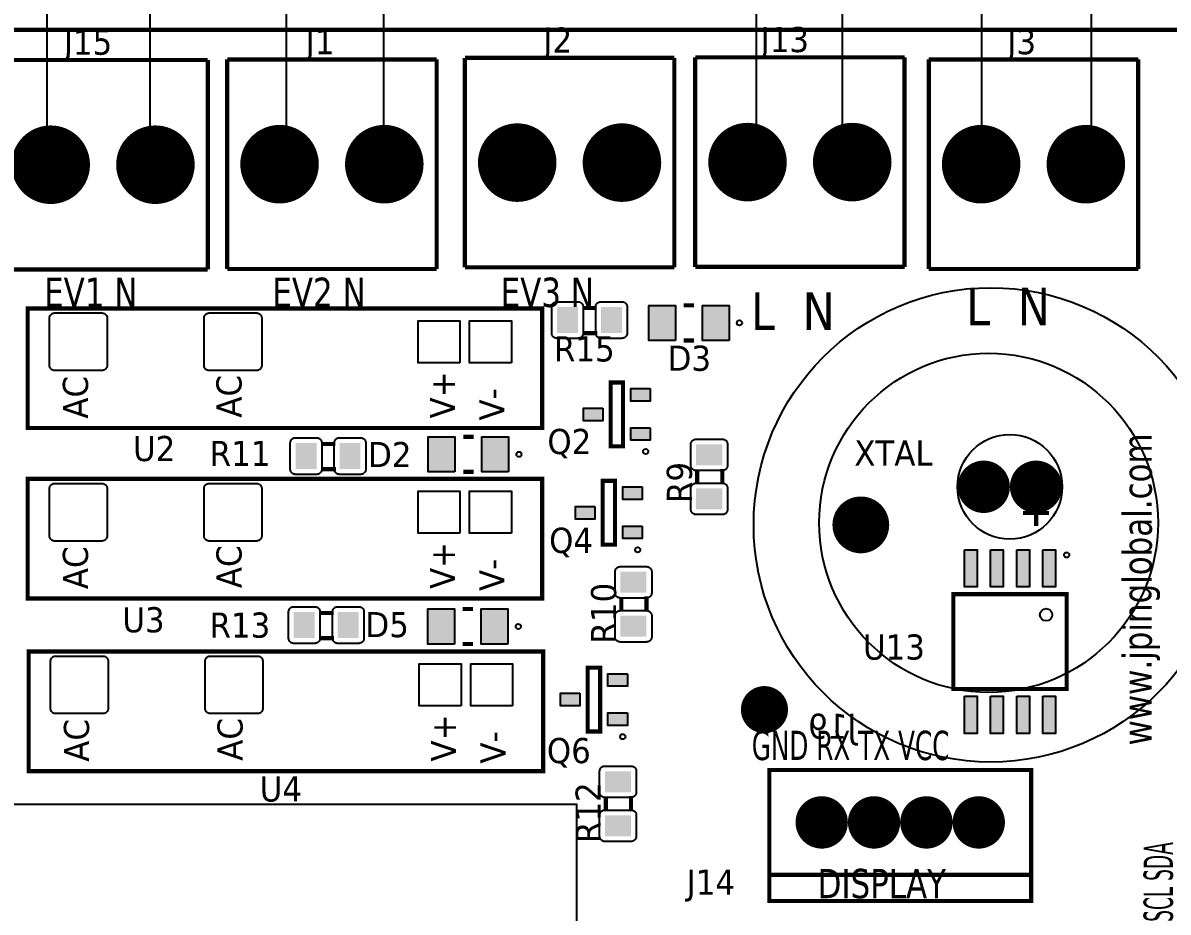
# Model space of a CAD drawing. Header units: millimetres. Extents: x 123.5 to 144.3, y 105.4 to 121.6.
# Drawn here: x 126.876 to 130.813, y 112.449 to 115.504 of the extents above; entities that cross this region are included whole.
import ezdxf

# ---------------------------------------------------------------- set-up
doc = ezdxf.new("R2010")
doc.units = ezdxf.units.MM
doc.layers.add('DESC', color=250, linetype='Continuous')
doc.layers.add('WIRES', color=7, linetype='Continuous')
doc.styles.get("Standard").update_dxf_attribs({"font": 'tahoma.ttf'})

# ---------------------------------------------------------------- blocks, each defined once
blk = doc.blocks.new('RPAD')
blk.add_trace([(-0.5, -0.5), (-0.5, 0.5), (0.5, -0.5), (0.5, 0.5)])
blk = doc.blocks.new('EPAD')
at = {"const_width": 0.5}
blk.add_lwpolyline([(-0.25, 0, 1), (0.25, 0, 1)], format="xyb", close=True, dxfattribs=at)
blk = doc.blocks.new('card')
for points, const_width in [([(107.5319, 110.444), (113.6676, 110.444), (113.6676, 116.3461), (107.5319, 116.3461), (107.5319, 110.444)], 0.012), ([(107.5319, 110.444), (113.6676, 110.444), (113.6676, 116.3461), (107.5319, 116.3461), (107.5319, 110.444)], 0.012), ([(107.5319, 110.444), (113.6676, 110.444), (113.6676, 116.3461), (107.5319, 116.3461), (107.5319, 110.444)], 0.012), ([(108.2221, 116.2598), (108.8221, 116.2598)], 0.012), ([(108.2221, 116.2598), (108.8221, 116.2598)], 0.012), ([(108.2221, 116.2598), (108.8221, 116.2598)], 0.012), ([(108.8221, 116.2598), (108.8221, 115.6598)], 0.012), ([(108.8221, 116.2598), (108.8221, 115.6598)], 0.012), ([(108.8221, 116.2598), (108.8221, 115.6598)], 0.012), ([(108.8778, 116.2613), (108.8778, 115.6613)], 0.012), ([(108.8778, 116.2613), (109.4778, 116.2613)], 0.012), ([(108.8778, 116.2613), (108.8778, 115.6613)], 0.012), ([(108.8778, 116.2613), (109.4778, 116.2613)], 0.012), ([(108.8778, 116.2613), (108.8778, 115.6613)], 0.012), ([(108.8778, 116.2613), (109.4778, 116.2613)], 0.012), ([(109.4778, 116.2613), (109.4778, 115.6613)], 0.012), ([(109.4778, 116.2613), (109.4778, 115.6613)], 0.012), ([(109.4778, 116.2613), (109.4778, 115.6613)], 0.012), ([(109.5587, 116.2658), (109.5587, 115.6658)], 0.012), ([(109.5587, 116.2658), (110.1587, 116.2658)], 0.012), ([(109.5587, 116.2658), (109.5587, 115.6658)], 0.012), ([(109.5587, 116.2658), (110.1587, 116.2658)], 0.012), ([(109.5587, 116.2658), (109.5587, 115.6658)], 0.012), ([(109.5587, 116.2658), (110.1587, 116.2658)], 0.012), ([(110.1587, 116.2658), (110.1587, 115.6658)], 0.012), ([(110.1587, 116.2658), (110.1587, 115.6658)], 0.012), ([(110.1587, 116.2658), (110.1587, 115.6658)], 0.012), ([(110.2185, 116.2673), (110.2185, 115.6673)], 0.012), ([(110.2185, 116.2673), (110.8185, 116.2673)], 0.012), ([(110.2185, 116.2673), (110.2185, 115.6673)], 0.012), ([(110.2185, 116.2673), (110.8185, 116.2673)], 0.012), ([(110.2185, 116.2673), (110.2185, 115.6673)], 0.012), ([(110.2185, 116.2673), (110.8185, 116.2673)], 0.012), ([(110.8185, 116.2673), (110.8185, 115.6673)], 0.012), ([(110.8185, 116.2673), (110.8185, 115.6673)], 0.012), ([(110.8185, 116.2673), (110.8185, 115.6673)], 0.012), ([(110.8878, 116.2613), (110.8878, 115.6613)], 0.012), ([(110.8878, 116.2613), (111.4878, 116.2613)], 0.012), ([(110.8878, 116.2613), (110.8878, 115.6613)], 0.012), ([(110.8878, 116.2613), (111.4878, 116.2613)], 0.012), ([(110.8878, 116.2613), (110.8878, 115.6613)], 0.012), ([(110.8878, 116.2613), (111.4878, 116.2613)], 0.012), ([(111.4878, 116.2613), (111.4878, 115.6613)], 0.012), ([(111.4878, 116.2613), (111.4878, 115.6613)], 0.012), ([(111.4878, 116.2613), (111.4878, 115.6613)], 0.012), ([(108.2221, 115.6598), (108.8221, 115.6598)], 0.012), ([(108.2221, 115.6598), (108.8221, 115.6598)], 0.012), ([(108.2221, 115.6598), (108.8221, 115.6598)], 0.012), ([(108.8778, 115.6613), (109.4778, 115.6613)], 0.012), ([(108.8778, 115.6613), (109.4778, 115.6613)], 0.012), ([(108.8778, 115.6613), (109.4778, 115.6613)], 0.012), ([(109.5587, 115.6658), (110.1587, 115.6658)], 0.012), ([(109.5587, 115.6658), (110.1587, 115.6658)], 0.012), ([(109.5587, 115.6658), (110.1587, 115.6658)], 0.012), ([(110.2185, 115.6673), (110.8185, 115.6673)], 0.012), ([(110.2185, 115.6673), (110.8185, 115.6673)], 0.012), ([(110.2185, 115.6673), (110.8185, 115.6673)], 0.012), ([(110.8878, 115.6613), (111.4878, 115.6613)], 0.012), ([(110.8878, 115.6613), (111.4878, 115.6613)], 0.012), ([(110.8878, 115.6613), (111.4878, 115.6613)], 0.012), ([(110.2154, 115.557), (110.1858, 115.557)], 0.0118), ([(110.2154, 115.557), (110.1858, 115.557)], 0.0118), ([(110.2154, 115.557), (110.1858, 115.557)], 0.0118), ([(108.3061, 115.2057), (109.7799, 115.2057), (109.7799, 115.5483), (108.3061, 115.5483), (108.3061, 115.2057)], 0.012), ([(108.3061, 115.2057), (109.7799, 115.2057), (109.7799, 115.5483), (108.3061, 115.5483), (108.3061, 115.2057)], 0.012), ([(108.3061, 115.2057), (109.7799, 115.2057), (109.7799, 115.5483), (108.3061, 115.5483), (108.3061, 115.2057)], 0.012), ([(109.8961, 115.5496), (109.9366, 115.5496)], 0.012), ([(109.8961, 115.5496), (109.9366, 115.5496)], 0.012), ([(109.8961, 115.5496), (109.9366, 115.5496)], 0.012), ([(109.8961, 115.4776), (109.9381, 115.4776)], 0.012), ([(109.8961, 115.4776), (109.9381, 115.4776)], 0.012), ([(109.8961, 115.4776), (109.9381, 115.4776)], 0.012), ([(110.2154, 115.4566), (110.1858, 115.4566)], 0.0118), ([(110.2154, 115.4566), (110.1858, 115.4566)], 0.0118), ([(110.2154, 115.4566), (110.1858, 115.4566)], 0.0118), ([(110.0117, 115.3363), (109.9763, 115.3363), (109.9763, 115.1533), (110.0117, 115.1533), (110.0117, 115.3363)], 0.0118), ([(110.0117, 115.3363), (109.9763, 115.3363), (109.9763, 115.1533), (110.0117, 115.1533), (110.0117, 115.3363)], 0.0118), ([(110.0117, 115.3363), (109.9763, 115.3363), (109.9763, 115.1533), (110.0117, 115.1533), (110.0117, 115.3363)], 0.0118), ([(109.1471, 115.16), (109.1876, 115.16)], 0.012), ([(109.1471, 115.16), (109.1876, 115.16)], 0.012), ([(109.1471, 115.16), (109.1876, 115.16)], 0.012), ([(109.5836, 115.1806), (109.554, 115.1806)], 0.0118), ([(109.5836, 115.1806), (109.554, 115.1806)], 0.0118), ([(109.5836, 115.1806), (109.554, 115.1806)], 0.0118), ([(108.3061, 114.7176), (109.7799, 114.7176), (109.7799, 115.0601), (108.3061, 115.0601), (108.3061, 114.7176)], 0.012), ([(108.3061, 114.7176), (109.7799, 114.7176), (109.7799, 115.0601), (108.3061, 115.0601), (108.3061, 114.7176)], 0.012), ([(108.3061, 114.7176), (109.7799, 114.7176), (109.7799, 115.0601), (108.3061, 115.0601), (108.3061, 114.7176)], 0.012), ([(109.1471, 115.088), (109.1891, 115.088)], 0.012), ([(109.1471, 115.088), (109.1891, 115.088)], 0.012), ([(109.1471, 115.088), (109.1891, 115.088)], 0.012), ([(109.5836, 115.0802), (109.554, 115.0802)], 0.0118), ([(109.5836, 115.0802), (109.554, 115.0802)], 0.0118), ([(109.5836, 115.0802), (109.554, 115.0802)], 0.0118), ([(110.2242, 115.0464), (110.2242, 115.0869)], 0.012), ([(110.2242, 115.0464), (110.2242, 115.0869)], 0.012), ([(110.2242, 115.0464), (110.2242, 115.0869)], 0.012), ([(110.2962, 115.0464), (110.2962, 115.0884)], 0.012), ([(110.2962, 115.0464), (110.2962, 115.0884)], 0.012), ([(110.2962, 115.0464), (110.2962, 115.0884)], 0.012), ([(109.989, 115.0547), (109.9536, 115.0547), (109.9536, 114.8716), (109.989, 114.8716), (109.989, 115.0547)], 0.0118), ([(109.989, 115.0547), (109.9536, 115.0547), (109.9536, 114.8716), (109.989, 114.8716), (109.989, 115.0547)], 0.0118), ([(109.989, 115.0547), (109.9536, 115.0547), (109.9536, 114.8716), (109.989, 114.8716), (109.989, 115.0547)], 0.0118), ([(111.1952, 114.925), (111.1952, 115)], 0.012), ([(111.1952, 114.925), (111.1952, 115)], 0.012), ([(111.1952, 114.925), (111.1952, 115)], 0.012), ([(111.2327, 114.9625), (111.1577, 114.9625)], 0.012), ([(111.2327, 114.9625), (111.1577, 114.9625)], 0.012), ([(111.2327, 114.9625), (111.1577, 114.9625)], 0.012), ([(110.007, 114.6815), (110.007, 114.722)], 0.012), ([(110.007, 114.6815), (110.007, 114.722)], 0.012), ([(110.007, 114.6815), (110.007, 114.722)], 0.012), ([(110.079, 114.6815), (110.079, 114.7235)], 0.012), ([(110.079, 114.6815), (110.079, 114.7235)], 0.012), ([(110.079, 114.6815), (110.079, 114.7235)], 0.012), ([(110.9581, 114.73), (110.9581, 114.4583), (111.2829, 114.4583), (111.2829, 114.73), (110.9581, 114.73)], 0.0118), ([(110.9581, 114.73), (110.9581, 114.4583), (111.2829, 114.4583), (111.2829, 114.73), (110.9581, 114.73)], 0.0118), ([(110.9581, 114.73), (110.9581, 114.4583), (111.2829, 114.4583), (111.2829, 114.73), (110.9581, 114.73)], 0.0118), ([(109.1421, 114.6761), (109.1826, 114.6761)], 0.012), ([(109.1421, 114.6761), (109.1826, 114.6761)], 0.012), ([(109.1421, 114.6761), (109.1826, 114.6761)], 0.012), ([(109.5819, 114.6877), (109.5524, 114.6877)], 0.0118), ([(109.5819, 114.6877), (109.5524, 114.6877)], 0.0118), ([(109.5819, 114.6877), (109.5524, 114.6877)], 0.0118), ([(109.1421, 114.6041), (109.1841, 114.6041)], 0.012), ([(109.1421, 114.6041), (109.1841, 114.6041)], 0.012), ([(109.1421, 114.6041), (109.1841, 114.6041)], 0.012), ([(109.5819, 114.5873), (109.5524, 114.5873)], 0.0118), ([(109.5819, 114.5873), (109.5524, 114.5873)], 0.0118), ([(109.5819, 114.5873), (109.5524, 114.5873)], 0.0118), ([(108.3091, 114.2233), (109.7829, 114.2233), (109.7829, 114.5658), (108.3091, 114.5658), (108.3091, 114.2233)], 0.012), ([(108.3091, 114.2233), (109.7829, 114.2233), (109.7829, 114.5658), (108.3091, 114.5658), (108.3091, 114.2233)], 0.012), ([(108.3091, 114.2233), (109.7829, 114.2233), (109.7829, 114.5658), (108.3091, 114.5658), (108.3091, 114.2233)], 0.012), ([(109.9463, 114.5198), (109.9108, 114.5198), (109.9108, 114.3367), (109.9463, 114.3367), (109.9463, 114.5198)], 0.0118), ([(109.9463, 114.5198), (109.9108, 114.5198), (109.9108, 114.3367), (109.9463, 114.3367), (109.9463, 114.5198)], 0.0118), ([(109.9463, 114.5198), (109.9108, 114.5198), (109.9108, 114.3367), (109.9463, 114.3367), (109.9463, 114.5198)], 0.0118), ([(110.431, 113.8514), (111.181, 113.8514), (111.181, 114.2264), (110.431, 114.2264), (110.431, 113.8514)], 0.012), ([(110.431, 113.8514), (111.181, 113.8514), (111.181, 114.2264), (110.431, 114.2264), (110.431, 113.8514)], 0.012), ([(110.431, 113.8514), (111.181, 113.8514), (111.181, 114.2264), (110.431, 114.2264), (110.431, 113.8514)], 0.012), ([(109.9628, 114.1103), (109.9628, 114.1508)], 0.012), ([(109.9628, 114.1103), (109.9628, 114.1508)], 0.012), ([(109.9628, 114.1103), (109.9628, 114.1508)], 0.012), ([(110.0348, 114.1103), (110.0348, 114.1523)], 0.012), ([(110.0348, 114.1103), (110.0348, 114.1523)], 0.012), ([(110.0348, 114.1103), (110.0348, 114.1523)], 0.012), ([(111.181, 113.9264), (110.431, 113.9264)], 0.012), ([(111.181, 113.9264), (110.431, 113.9264)], 0.012), ([(111.181, 113.9264), (110.431, 113.9264)], 0.012)]:
    blk.add_lwpolyline(points, dxfattribs=dict(const_width=const_width))
for points in [[(109.8226, 115.5676), (109.8826, 115.5676), (109.8842, 115.5675), (109.8857, 115.5673), (109.8871, 115.567), (109.8885, 115.5665), (109.8898, 115.5658), (109.8911, 115.5651), (109.8922, 115.5642), (109.8933, 115.5633), (109.8942, 115.5622), (109.8951, 115.5611), (109.8958, 115.5598), (109.8964, 115.5585), (109.8969, 115.5571), (109.8973, 115.5557), (109.8975, 115.5542), (109.8976, 115.5526), (109.8976, 115.4776), (109.8975, 115.4761), (109.8973, 115.4746), (109.8969, 115.4731), (109.8964, 115.4717), (109.8958, 115.4704), (109.8951, 115.4692), (109.8942, 115.468), (109.8933, 115.467), (109.8922, 115.466), (109.8911, 115.4651), (109.8898, 115.4644), (109.8885, 115.4638), (109.8871, 115.4633), (109.8857, 115.4629), (109.8842, 115.4627), (109.8826, 115.4626), (109.8226, 115.4626), (109.821, 115.4627), (109.8195, 115.4629), (109.8181, 115.4633), (109.8167, 115.4638), (109.8154, 115.4644), (109.8141, 115.4651), (109.813, 115.466), (109.8119, 115.467), (109.811, 115.468), (109.8101, 115.4692), (109.8094, 115.4704), (109.8088, 115.4717), (109.8083, 115.4731), (109.8079, 115.4746), (109.8077, 115.4761), (109.8076, 115.4776), (109.8076, 115.5526), (109.8077, 115.5542), (109.8079, 115.5557), (109.8083, 115.5571), (109.8088, 115.5585), (109.8094, 115.5598), (109.8101, 115.5611), (109.811, 115.5622), (109.8119, 115.5633), (109.813, 115.5642), (109.8141, 115.5651), (109.8154, 115.5658), (109.8167, 115.5665), (109.8181, 115.567), (109.8195, 115.5673), (109.821, 115.5675), (109.8226, 115.5676)], [(109.9486, 115.5676), (110.0086, 115.5676), (110.0102, 115.5675), (110.0117, 115.5673), (110.0131, 115.567), (110.0145, 115.5665), (110.0158, 115.5658), (110.0171, 115.5651), (110.0182, 115.5642), (110.0193, 115.5633), (110.0202, 115.5622), (110.0211, 115.5611), (110.0218, 115.5598), (110.0224, 115.5585), (110.0229, 115.5571), (110.0233, 115.5557), (110.0235, 115.5542), (110.0236, 115.5526), (110.0236, 115.4776), (110.0235, 115.4761), (110.0233, 115.4746), (110.0229, 115.4731), (110.0224, 115.4717), (110.0218, 115.4704), (110.0211, 115.4692), (110.0202, 115.468), (110.0193, 115.467), (110.0182, 115.466), (110.0171, 115.4651), (110.0158, 115.4644), (110.0145, 115.4638), (110.0131, 115.4633), (110.0117, 115.4629), (110.0102, 115.4627), (110.0086, 115.4626), (109.9486, 115.4626), (109.947, 115.4627), (109.9455, 115.4629), (109.9441, 115.4633), (109.9427, 115.4638), (109.9414, 115.4644), (109.9401, 115.4651), (109.939, 115.466), (109.9379, 115.467), (109.937, 115.468), (109.9361, 115.4692), (109.9354, 115.4704), (109.9348, 115.4717), (109.9343, 115.4731), (109.9339, 115.4746), (109.9337, 115.4761), (109.9336, 115.4776), (109.9336, 115.5526), (109.9337, 115.5542), (109.9339, 115.5557), (109.9343, 115.5571), (109.9348, 115.5585), (109.9354, 115.5598), (109.9361, 115.5611), (109.937, 115.5622), (109.9379, 115.5633), (109.939, 115.5642), (109.9401, 115.5651), (109.9414, 115.5658), (109.9427, 115.5665), (109.9441, 115.567), (109.9455, 115.5673), (109.947, 115.5675), (109.9486, 115.5676)], [(108.5187, 115.3704), (108.3837, 115.3704), (108.3821, 115.3704), (108.3806, 115.3707), (108.3791, 115.371), (108.3778, 115.3715), (108.3764, 115.3721), (108.3752, 115.3729), (108.3741, 115.3737), (108.373, 115.3747), (108.372, 115.3758), (108.3712, 115.3769), (108.3704, 115.3781), (108.3698, 115.3795), (108.3693, 115.3808), (108.369, 115.3823), (108.3687, 115.3838), (108.3687, 115.3854), (108.3687, 115.5204), (108.3687, 115.5219), (108.369, 115.5234), (108.3693, 115.5249), (108.3698, 115.5263), (108.3704, 115.5276), (108.3712, 115.5288), (108.372, 115.53), (108.373, 115.531), (108.3741, 115.532), (108.3752, 115.5328), (108.3764, 115.5336), (108.3778, 115.5342), (108.3791, 115.5347), (108.3806, 115.5351), (108.3821, 115.5353), (108.3837, 115.5354), (108.5187, 115.5354), (108.5202, 115.5353), (108.5217, 115.5351), (108.5232, 115.5347), (108.5246, 115.5342), (108.5259, 115.5336), (108.5271, 115.5328), (108.5283, 115.532), (108.5293, 115.531), (108.5303, 115.53), (108.5311, 115.5288), (108.5319, 115.5276), (108.5325, 115.5263), (108.533, 115.5249), (108.5334, 115.5234), (108.5336, 115.5219), (108.5337, 115.5204), (108.5337, 115.3854), (108.5336, 115.3838), (108.5334, 115.3823), (108.533, 115.3808), (108.5325, 115.3795), (108.5319, 115.3781), (108.5311, 115.3769), (108.5303, 115.3758), (108.5293, 115.3747), (108.5283, 115.3737), (108.5271, 115.3729), (108.5259, 115.3721), (108.5246, 115.3715), (108.5232, 115.371), (108.5217, 115.3707), (108.5202, 115.3704), (108.5187, 115.3704)], [(108.9616, 115.3704), (108.8266, 115.3704), (108.825, 115.3704), (108.8235, 115.3707), (108.8221, 115.371), (108.8207, 115.3715), (108.8194, 115.3721), (108.8181, 115.3729), (108.817, 115.3737), (108.8159, 115.3747), (108.815, 115.3758), (108.8141, 115.3769), (108.8134, 115.3781), (108.8127, 115.3795), (108.8122, 115.3808), (108.8119, 115.3823), (108.8117, 115.3838), (108.8116, 115.3854), (108.8116, 115.5204), (108.8117, 115.5219), (108.8119, 115.5234), (108.8122, 115.5249), (108.8127, 115.5263), (108.8134, 115.5276), (108.8141, 115.5288), (108.815, 115.53), (108.8159, 115.531), (108.817, 115.532), (108.8181, 115.5328), (108.8194, 115.5336), (108.8207, 115.5342), (108.8221, 115.5347), (108.8235, 115.5351), (108.825, 115.5353), (108.8266, 115.5354), (108.9616, 115.5354), (108.9631, 115.5353), (108.9646, 115.5351), (108.9661, 115.5347), (108.9675, 115.5342), (108.9688, 115.5336), (108.97, 115.5328), (108.9712, 115.532), (108.9722, 115.531), (108.9732, 115.53), (108.9741, 115.5288), (108.9748, 115.5276), (108.9754, 115.5263), (108.9759, 115.5249), (108.9763, 115.5234), (108.9765, 115.5219), (108.9766, 115.5204), (108.9766, 115.3854), (108.9765, 115.3838), (108.9763, 115.3823), (108.9759, 115.3808), (108.9754, 115.3795), (108.9748, 115.3781), (108.9741, 115.3769), (108.9732, 115.3758), (108.9722, 115.3747), (108.9712, 115.3737), (108.97, 115.3729), (108.9688, 115.3721), (108.9675, 115.3715), (108.9661, 115.371), (108.9646, 115.3707), (108.9631, 115.3704), (108.9616, 115.3704)], [(110.1621, 115.4566), (110.0856, 115.4566), (110.0856, 115.5571), (110.1621, 115.5571), (110.1621, 115.4566)], [(110.3156, 115.4566), (110.2391, 115.4566), (110.2391, 115.5571), (110.3156, 115.5571), (110.3156, 115.4566)], [(109.5446, 115.3929), (109.4246, 115.3929), (109.4246, 115.5129), (109.5446, 115.5129), (109.5446, 115.3929)], [(109.6923, 115.3929), (109.5723, 115.3929), (109.5723, 115.5129), (109.6923, 115.5129), (109.6923, 115.3929)], [(110.0897, 115.3189), (110.0897, 115.2829), (110.0342, 115.2829), (110.0342, 115.3189), (110.0897, 115.3189)], [(109.9538, 115.2628), (109.9538, 115.2268), (109.8983, 115.2268), (109.8983, 115.2628), (109.9538, 115.2628)], [(110.0897, 115.2067), (110.0897, 115.1707), (110.0342, 115.1707), (110.0342, 115.2067), (110.0897, 115.2067)], [(109.0736, 115.178), (109.1336, 115.178), (109.1352, 115.1779), (109.1367, 115.1777), (109.1382, 115.1773), (109.1395, 115.1768), (109.1409, 115.1762), (109.1421, 115.1755), (109.1432, 115.1746), (109.1443, 115.1736), (109.1453, 115.1726), (109.1461, 115.1714), (109.1469, 115.1702), (109.1475, 115.1689), (109.148, 115.1675), (109.1483, 115.166), (109.1486, 115.1645), (109.1486, 115.163), (109.1486, 115.088), (109.1486, 115.0864), (109.1483, 115.0849), (109.148, 115.0835), (109.1475, 115.0821), (109.1469, 115.0808), (109.1461, 115.0795), (109.1453, 115.0784), (109.1443, 115.0773), (109.1432, 115.0764), (109.1421, 115.0755), (109.1409, 115.0748), (109.1395, 115.0741), (109.1382, 115.0736), (109.1367, 115.0733), (109.1352, 115.0731), (109.1336, 115.073), (109.0736, 115.073), (109.0721, 115.0731), (109.0706, 115.0733), (109.0691, 115.0736), (109.0677, 115.0741), (109.0664, 115.0748), (109.0652, 115.0755), (109.064, 115.0764), (109.063, 115.0773), (109.062, 115.0784), (109.0612, 115.0795), (109.0604, 115.0808), (109.0598, 115.0821), (109.0593, 115.0835), (109.0589, 115.0849), (109.0587, 115.0864), (109.0586, 115.088), (109.0586, 115.163), (109.0587, 115.1645), (109.0589, 115.166), (109.0593, 115.1675), (109.0598, 115.1689), (109.0604, 115.1702), (109.0612, 115.1714), (109.062, 115.1726), (109.063, 115.1736), (109.064, 115.1746), (109.0652, 115.1755), (109.0664, 115.1762), (109.0677, 115.1768), (109.0691, 115.1773), (109.0706, 115.1777), (109.0721, 115.1779), (109.0736, 115.178)], [(109.1996, 115.178), (109.2596, 115.178), (109.2612, 115.1779), (109.2627, 115.1777), (109.2642, 115.1773), (109.2655, 115.1768), (109.2669, 115.1762), (109.2681, 115.1755), (109.2692, 115.1746), (109.2703, 115.1736), (109.2713, 115.1726), (109.2721, 115.1714), (109.2729, 115.1702), (109.2735, 115.1689), (109.274, 115.1675), (109.2743, 115.166), (109.2746, 115.1645), (109.2746, 115.163), (109.2746, 115.088), (109.2746, 115.0864), (109.2743, 115.0849), (109.274, 115.0835), (109.2735, 115.0821), (109.2729, 115.0808), (109.2721, 115.0795), (109.2713, 115.0784), (109.2703, 115.0773), (109.2692, 115.0764), (109.2681, 115.0755), (109.2669, 115.0748), (109.2655, 115.0741), (109.2642, 115.0736), (109.2627, 115.0733), (109.2612, 115.0731), (109.2596, 115.073), (109.1996, 115.073), (109.1981, 115.0731), (109.1966, 115.0733), (109.1951, 115.0736), (109.1937, 115.0741), (109.1924, 115.0748), (109.1912, 115.0755), (109.19, 115.0764), (109.189, 115.0773), (109.188, 115.0784), (109.1872, 115.0795), (109.1864, 115.0808), (109.1858, 115.0821), (109.1853, 115.0835), (109.1849, 115.0849), (109.1847, 115.0864), (109.1846, 115.088), (109.1846, 115.163), (109.1847, 115.1645), (109.1849, 115.166), (109.1853, 115.1675), (109.1858, 115.1689), (109.1864, 115.1702), (109.1872, 115.1714), (109.188, 115.1726), (109.189, 115.1736), (109.19, 115.1746), (109.1912, 115.1755), (109.1924, 115.1762), (109.1937, 115.1768), (109.1951, 115.1773), (109.1966, 115.1777), (109.1981, 115.1779), (109.1996, 115.178)], [(109.5303, 115.0802), (109.4538, 115.0802), (109.4538, 115.1807), (109.5303, 115.1807), (109.5303, 115.0802)], [(109.6838, 115.0802), (109.6073, 115.0802), (109.6073, 115.1807), (109.6838, 115.1807), (109.6838, 115.0802)], [(110.2062, 115.0989), (110.2062, 115.1589), (110.2063, 115.1605), (110.2065, 115.162), (110.2069, 115.1635), (110.2074, 115.1649), (110.208, 115.1662), (110.2088, 115.1674), (110.2096, 115.1686), (110.2106, 115.1696), (110.2116, 115.1706), (110.2128, 115.1714), (110.214, 115.1722), (110.2153, 115.1728), (110.2167, 115.1733), (110.2182, 115.1737), (110.2197, 115.1739), (110.2212, 115.1739), (110.2962, 115.1739), (110.2978, 115.1739), (110.2993, 115.1737), (110.3008, 115.1733), (110.3022, 115.1728), (110.3035, 115.1722), (110.3047, 115.1714), (110.3059, 115.1706), (110.3069, 115.1696), (110.3079, 115.1686), (110.3087, 115.1674), (110.3095, 115.1662), (110.3101, 115.1649), (110.3106, 115.1635), (110.3109, 115.162), (110.3112, 115.1605), (110.3112, 115.1589), (110.3112, 115.0989), (110.3112, 115.0974), (110.3109, 115.0959), (110.3106, 115.0944), (110.3101, 115.093), (110.3095, 115.0917), (110.3087, 115.0905), (110.3079, 115.0893), (110.3069, 115.0883), (110.3059, 115.0873), (110.3047, 115.0865), (110.3035, 115.0857), (110.3022, 115.0851), (110.3008, 115.0846), (110.2993, 115.0842), (110.2978, 115.084), (110.2962, 115.0839), (110.2212, 115.0839), (110.2197, 115.084), (110.2182, 115.0842), (110.2167, 115.0846), (110.2153, 115.0851), (110.214, 115.0857), (110.2128, 115.0865), (110.2116, 115.0873), (110.2106, 115.0883), (110.2096, 115.0893), (110.2088, 115.0905), (110.208, 115.0917), (110.2074, 115.093), (110.2069, 115.0944), (110.2065, 115.0959), (110.2063, 115.0974), (110.2062, 115.0989)], [(108.5187, 114.8822), (108.3837, 114.8822), (108.3821, 114.8822), (108.3806, 114.8825), (108.3791, 114.8828), (108.3778, 114.8833), (108.3764, 114.8839), (108.3752, 114.8847), (108.3741, 114.8855), (108.373, 114.8865), (108.372, 114.8876), (108.3712, 114.8887), (108.3704, 114.89), (108.3698, 114.8913), (108.3693, 114.8927), (108.369, 114.8941), (108.3687, 114.8956), (108.3687, 114.8972), (108.3687, 115.0322), (108.3687, 115.0337), (108.369, 115.0352), (108.3693, 115.0367), (108.3698, 115.0381), (108.3704, 115.0394), (108.3712, 115.0406), (108.372, 115.0418), (108.373, 115.0428), (108.3741, 115.0438), (108.3752, 115.0446), (108.3764, 115.0454), (108.3778, 115.046), (108.3791, 115.0465), (108.3806, 115.0469), (108.3821, 115.0471), (108.3837, 115.0472), (108.5187, 115.0472), (108.5202, 115.0471), (108.5217, 115.0469), (108.5232, 115.0465), (108.5246, 115.046), (108.5259, 115.0454), (108.5271, 115.0446), (108.5283, 115.0438), (108.5293, 115.0428), (108.5303, 115.0418), (108.5311, 115.0406), (108.5319, 115.0394), (108.5325, 115.0381), (108.533, 115.0367), (108.5334, 115.0352), (108.5336, 115.0337), (108.5337, 115.0322), (108.5337, 114.8972), (108.5336, 114.8956), (108.5334, 114.8941), (108.533, 114.8927), (108.5325, 114.8913), (108.5319, 114.89), (108.5311, 114.8887), (108.5303, 114.8876), (108.5293, 114.8865), (108.5283, 114.8855), (108.5271, 114.8847), (108.5259, 114.8839), (108.5246, 114.8833), (108.5232, 114.8828), (108.5217, 114.8825), (108.5202, 114.8822), (108.5187, 114.8822)], [(108.9616, 114.8822), (108.8266, 114.8822), (108.825, 114.8822), (108.8235, 114.8825), (108.8221, 114.8828), (108.8207, 114.8833), (108.8194, 114.8839), (108.8181, 114.8847), (108.817, 114.8855), (108.8159, 114.8865), (108.815, 114.8876), (108.8141, 114.8887), (108.8134, 114.89), (108.8127, 114.8913), (108.8122, 114.8927), (108.8119, 114.8941), (108.8117, 114.8956), (108.8116, 114.8972), (108.8116, 115.0322), (108.8117, 115.0337), (108.8119, 115.0352), (108.8122, 115.0367), (108.8127, 115.0381), (108.8134, 115.0394), (108.8141, 115.0406), (108.815, 115.0418), (108.8159, 115.0428), (108.817, 115.0438), (108.8181, 115.0446), (108.8194, 115.0454), (108.8207, 115.046), (108.8221, 115.0465), (108.8235, 115.0469), (108.825, 115.0471), (108.8266, 115.0472), (108.9616, 115.0472), (108.9631, 115.0471), (108.9646, 115.0469), (108.9661, 115.0465), (108.9675, 115.046), (108.9688, 115.0454), (108.97, 115.0446), (108.9712, 115.0438), (108.9722, 115.0428), (108.9732, 115.0418), (108.9741, 115.0406), (108.9748, 115.0394), (108.9754, 115.0381), (108.9759, 115.0367), (108.9763, 115.0352), (108.9765, 115.0337), (108.9766, 115.0322), (108.9766, 114.8972), (108.9765, 114.8956), (108.9763, 114.8941), (108.9759, 114.8927), (108.9754, 114.8913), (108.9748, 114.89), (108.9741, 114.8887), (108.9732, 114.8876), (108.9722, 114.8865), (108.9712, 114.8855), (108.97, 114.8847), (108.9688, 114.8839), (108.9675, 114.8833), (108.9661, 114.8828), (108.9646, 114.8825), (108.9631, 114.8822), (108.9616, 114.8822)], [(110.067, 115.0373), (110.067, 115.0013), (110.0115, 115.0013), (110.0115, 115.0373), (110.067, 115.0373)], [(110.2062, 114.9729), (110.2062, 115.0329), (110.2063, 115.0345), (110.2065, 115.036), (110.2069, 115.0375), (110.2074, 115.0389), (110.208, 115.0402), (110.2088, 115.0414), (110.2096, 115.0426), (110.2106, 115.0436), (110.2116, 115.0446), (110.2128, 115.0454), (110.214, 115.0462), (110.2153, 115.0468), (110.2167, 115.0473), (110.2182, 115.0477), (110.2197, 115.0479), (110.2212, 115.0479), (110.2962, 115.0479), (110.2978, 115.0479), (110.2993, 115.0477), (110.3008, 115.0473), (110.3022, 115.0468), (110.3035, 115.0462), (110.3047, 115.0454), (110.3059, 115.0446), (110.3069, 115.0436), (110.3079, 115.0426), (110.3087, 115.0414), (110.3095, 115.0402), (110.3101, 115.0389), (110.3106, 115.0375), (110.3109, 115.036), (110.3112, 115.0345), (110.3112, 115.0329), (110.3112, 114.9729), (110.3112, 114.9714), (110.3109, 114.9699), (110.3106, 114.9684), (110.3101, 114.967), (110.3095, 114.9657), (110.3087, 114.9645), (110.3079, 114.9633), (110.3069, 114.9623), (110.3059, 114.9613), (110.3047, 114.9605), (110.3035, 114.9597), (110.3022, 114.9591), (110.3008, 114.9586), (110.2993, 114.9582), (110.2978, 114.958), (110.2962, 114.9579), (110.2212, 114.9579), (110.2197, 114.958), (110.2182, 114.9582), (110.2167, 114.9586), (110.2153, 114.9591), (110.214, 114.9597), (110.2128, 114.9605), (110.2116, 114.9613), (110.2106, 114.9623), (110.2096, 114.9633), (110.2088, 114.9645), (110.208, 114.9657), (110.2074, 114.967), (110.2069, 114.9684), (110.2065, 114.9699), (110.2063, 114.9714), (110.2062, 114.9729)], [(109.5446, 114.9047), (109.4246, 114.9047), (109.4246, 115.0247), (109.5446, 115.0247), (109.5446, 114.9047)], [(109.6923, 114.9047), (109.5723, 114.9047), (109.5723, 115.0247), (109.6923, 115.0247), (109.6923, 114.9047)], [(109.9311, 114.9812), (109.9311, 114.9452), (109.8756, 114.9452), (109.8756, 114.9812), (109.9311, 114.9812)], [(110.067, 114.9251), (110.067, 114.8891), (110.0115, 114.8891), (110.0115, 114.9251), (110.067, 114.9251)], [(110.99, 114.8571), (111.026, 114.8571), (111.026, 114.7506), (110.99, 114.7506), (110.99, 114.8571)], [(111.065, 114.8571), (111.101, 114.8571), (111.101, 114.7506), (111.065, 114.7506), (111.065, 114.8571)], [(111.14, 114.8571), (111.176, 114.8571), (111.176, 114.7506), (111.14, 114.7506), (111.14, 114.8571)], [(111.215, 114.8571), (111.251, 114.8571), (111.251, 114.7506), (111.215, 114.7506), (111.215, 114.8571)], [(109.989, 114.734), (109.989, 114.794), (109.9891, 114.7956), (109.9893, 114.7971), (109.9897, 114.7985), (109.9902, 114.7999), (109.9908, 114.8012), (109.9916, 114.8025), (109.9924, 114.8036), (109.9934, 114.8047), (109.9944, 114.8056), (109.9956, 114.8065), (109.9968, 114.8072), (109.9981, 114.8079), (109.9995, 114.8084), (110.001, 114.8087), (110.0025, 114.8089), (110.004, 114.809), (110.079, 114.809), (110.0806, 114.8089), (110.0821, 114.8087), (110.0835, 114.8084), (110.0849, 114.8079), (110.0862, 114.8072), (110.0875, 114.8065), (110.0886, 114.8056), (110.0897, 114.8047), (110.0907, 114.8036), (110.0915, 114.8025), (110.0923, 114.8012), (110.0929, 114.7999), (110.0934, 114.7985), (110.0937, 114.7971), (110.094, 114.7956), (110.094, 114.794), (110.094, 114.734), (110.094, 114.7325), (110.0937, 114.7309), (110.0934, 114.7295), (110.0929, 114.7281), (110.0923, 114.7268), (110.0915, 114.7256), (110.0907, 114.7244), (110.0897, 114.7233), (110.0886, 114.7224), (110.0875, 114.7215), (110.0862, 114.7208), (110.0849, 114.7202), (110.0835, 114.7197), (110.0821, 114.7193), (110.0806, 114.7191), (110.079, 114.719), (110.004, 114.719), (110.0025, 114.7191), (110.001, 114.7193), (109.9995, 114.7197), (109.9981, 114.7202), (109.9968, 114.7208), (109.9956, 114.7215), (109.9944, 114.7224), (109.9934, 114.7233), (109.9924, 114.7244), (109.9916, 114.7256), (109.9908, 114.7268), (109.9902, 114.7281), (109.9897, 114.7295), (109.9893, 114.7309), (109.9891, 114.7325), (109.989, 114.734)], [(109.0686, 114.6941), (109.1286, 114.6941), (109.1302, 114.6941), (109.1317, 114.6938), (109.1331, 114.6935), (109.1345, 114.693), (109.1358, 114.6924), (109.1371, 114.6916), (109.1382, 114.6908), (109.1393, 114.6898), (109.1402, 114.6887), (109.1411, 114.6876), (109.1418, 114.6864), (109.1424, 114.685), (109.1429, 114.6837), (109.1433, 114.6822), (109.1435, 114.6807), (109.1436, 114.6791), (109.1436, 114.6041), (109.1435, 114.6026), (109.1433, 114.6011), (109.1429, 114.5996), (109.1424, 114.5982), (109.1418, 114.5969), (109.1411, 114.5957), (109.1402, 114.5945), (109.1393, 114.5935), (109.1382, 114.5925), (109.1371, 114.5917), (109.1358, 114.5909), (109.1345, 114.5903), (109.1331, 114.5898), (109.1317, 114.5894), (109.1302, 114.5892), (109.1286, 114.5891), (109.0686, 114.5891), (109.067, 114.5892), (109.0655, 114.5894), (109.0641, 114.5898), (109.0627, 114.5903), (109.0614, 114.5909), (109.0601, 114.5917), (109.059, 114.5925), (109.0579, 114.5935), (109.057, 114.5945), (109.0561, 114.5957), (109.0554, 114.5969), (109.0548, 114.5982), (109.0543, 114.5996), (109.0539, 114.6011), (109.0537, 114.6026), (109.0536, 114.6041), (109.0536, 114.6791), (109.0537, 114.6807), (109.0539, 114.6822), (109.0543, 114.6837), (109.0548, 114.685), (109.0554, 114.6864), (109.0561, 114.6876), (109.057, 114.6887), (109.0579, 114.6898), (109.059, 114.6908), (109.0601, 114.6916), (109.0614, 114.6924), (109.0627, 114.693), (109.0641, 114.6935), (109.0655, 114.6938), (109.067, 114.6941), (109.0686, 114.6941)], [(109.1946, 114.6941), (109.2546, 114.6941), (109.2562, 114.6941), (109.2577, 114.6938), (109.2591, 114.6935), (109.2605, 114.693), (109.2618, 114.6924), (109.2631, 114.6916), (109.2642, 114.6908), (109.2653, 114.6898), (109.2662, 114.6887), (109.2671, 114.6876), (109.2678, 114.6864), (109.2684, 114.685), (109.2689, 114.6837), (109.2693, 114.6822), (109.2695, 114.6807), (109.2696, 114.6791), (109.2696, 114.6041), (109.2695, 114.6026), (109.2693, 114.6011), (109.2689, 114.5996), (109.2684, 114.5982), (109.2678, 114.5969), (109.2671, 114.5957), (109.2662, 114.5945), (109.2653, 114.5935), (109.2642, 114.5925), (109.2631, 114.5917), (109.2618, 114.5909), (109.2605, 114.5903), (109.2591, 114.5898), (109.2577, 114.5894), (109.2562, 114.5892), (109.2546, 114.5891), (109.1946, 114.5891), (109.193, 114.5892), (109.1915, 114.5894), (109.1901, 114.5898), (109.1887, 114.5903), (109.1874, 114.5909), (109.1861, 114.5917), (109.185, 114.5925), (109.1839, 114.5935), (109.183, 114.5945), (109.1821, 114.5957), (109.1814, 114.5969), (109.1808, 114.5982), (109.1803, 114.5996), (109.1799, 114.6011), (109.1797, 114.6026), (109.1796, 114.6041), (109.1796, 114.6791), (109.1797, 114.6807), (109.1799, 114.6822), (109.1803, 114.6837), (109.1808, 114.685), (109.1814, 114.6864), (109.1821, 114.6876), (109.183, 114.6887), (109.1839, 114.6898), (109.185, 114.6908), (109.1861, 114.6916), (109.1874, 114.6924), (109.1887, 114.693), (109.1901, 114.6935), (109.1915, 114.6938), (109.193, 114.6941), (109.1946, 114.6941)], [(109.5286, 114.5873), (109.4521, 114.5873), (109.4521, 114.6878), (109.5286, 114.6878), (109.5286, 114.5873)], [(109.6822, 114.5873), (109.6057, 114.5873), (109.6057, 114.6878), (109.6822, 114.6878), (109.6822, 114.5873)], [(109.989, 114.608), (109.989, 114.668), (109.9891, 114.6696), (109.9893, 114.6711), (109.9897, 114.6725), (109.9902, 114.6739), (109.9908, 114.6752), (109.9916, 114.6765), (109.9924, 114.6776), (109.9934, 114.6787), (109.9944, 114.6796), (109.9956, 114.6805), (109.9968, 114.6812), (109.9981, 114.6819), (109.9995, 114.6824), (110.001, 114.6827), (110.0025, 114.6829), (110.004, 114.683), (110.079, 114.683), (110.0806, 114.6829), (110.0821, 114.6827), (110.0835, 114.6824), (110.0849, 114.6819), (110.0862, 114.6812), (110.0875, 114.6805), (110.0886, 114.6796), (110.0897, 114.6787), (110.0907, 114.6776), (110.0915, 114.6765), (110.0923, 114.6752), (110.0929, 114.6739), (110.0934, 114.6725), (110.0937, 114.6711), (110.094, 114.6696), (110.094, 114.668), (110.094, 114.608), (110.094, 114.6065), (110.0937, 114.6049), (110.0934, 114.6035), (110.0929, 114.6021), (110.0923, 114.6008), (110.0915, 114.5996), (110.0907, 114.5984), (110.0897, 114.5973), (110.0886, 114.5964), (110.0875, 114.5955), (110.0862, 114.5948), (110.0849, 114.5942), (110.0835, 114.5937), (110.0821, 114.5933), (110.0806, 114.5931), (110.079, 114.593), (110.004, 114.593), (110.0025, 114.5931), (110.001, 114.5933), (109.9995, 114.5937), (109.9981, 114.5942), (109.9968, 114.5948), (109.9956, 114.5955), (109.9944, 114.5964), (109.9934, 114.5973), (109.9924, 114.5984), (109.9916, 114.5996), (109.9908, 114.6008), (109.9902, 114.6021), (109.9897, 114.6035), (109.9893, 114.6049), (109.9891, 114.6065), (109.989, 114.608)], [(108.5217, 114.3879), (108.3867, 114.3879), (108.3851, 114.388), (108.3836, 114.3882), (108.3821, 114.3886), (108.3808, 114.389), (108.3794, 114.3897), (108.3782, 114.3904), (108.3771, 114.3913), (108.376, 114.3922), (108.375, 114.3933), (108.3742, 114.3944), (108.3734, 114.3957), (108.3728, 114.397), (108.3723, 114.3984), (108.372, 114.3998), (108.3717, 114.4013), (108.3717, 114.4029), (108.3717, 114.5379), (108.3717, 114.5394), (108.372, 114.541), (108.3723, 114.5424), (108.3728, 114.5438), (108.3734, 114.5451), (108.3742, 114.5463), (108.375, 114.5475), (108.376, 114.5486), (108.3771, 114.5495), (108.3782, 114.5504), (108.3794, 114.5511), (108.3808, 114.5517), (108.3821, 114.5522), (108.3836, 114.5526), (108.3851, 114.5528), (108.3867, 114.5529), (108.5217, 114.5529), (108.5232, 114.5528), (108.5247, 114.5526), (108.5262, 114.5522), (108.5276, 114.5517), (108.5289, 114.5511), (108.5301, 114.5504), (108.5313, 114.5495), (108.5323, 114.5486), (108.5333, 114.5475), (108.5341, 114.5463), (108.5349, 114.5451), (108.5355, 114.5438), (108.536, 114.5424), (108.5364, 114.541), (108.5366, 114.5394), (108.5367, 114.5379), (108.5367, 114.4029), (108.5366, 114.4013), (108.5364, 114.3998), (108.536, 114.3984), (108.5355, 114.397), (108.5349, 114.3957), (108.5341, 114.3944), (108.5333, 114.3933), (108.5323, 114.3922), (108.5313, 114.3913), (108.5301, 114.3904), (108.5289, 114.3897), (108.5276, 114.389), (108.5262, 114.3886), (108.5247, 114.3882), (108.5232, 114.388), (108.5217, 114.3879)], [(108.9646, 114.3879), (108.8296, 114.3879), (108.828, 114.388), (108.8265, 114.3882), (108.8251, 114.3886), (108.8237, 114.389), (108.8224, 114.3897), (108.8211, 114.3904), (108.82, 114.3913), (108.8189, 114.3922), (108.818, 114.3933), (108.8171, 114.3944), (108.8164, 114.3957), (108.8157, 114.397), (108.8152, 114.3984), (108.8149, 114.3998), (108.8147, 114.4013), (108.8146, 114.4029), (108.8146, 114.5379), (108.8147, 114.5394), (108.8149, 114.541), (108.8152, 114.5424), (108.8157, 114.5438), (108.8164, 114.5451), (108.8171, 114.5463), (108.818, 114.5475), (108.8189, 114.5486), (108.82, 114.5495), (108.8211, 114.5504), (108.8224, 114.5511), (108.8237, 114.5517), (108.8251, 114.5522), (108.8265, 114.5526), (108.828, 114.5528), (108.8296, 114.5529), (108.9646, 114.5529), (108.9661, 114.5528), (108.9676, 114.5526), (108.9691, 114.5522), (108.9705, 114.5517), (108.9718, 114.5511), (108.973, 114.5504), (108.9742, 114.5495), (108.9752, 114.5486), (108.9762, 114.5475), (108.9771, 114.5463), (108.9778, 114.5451), (108.9784, 114.5438), (108.9789, 114.5424), (108.9793, 114.541), (108.9795, 114.5394), (108.9796, 114.5379), (108.9796, 114.4029), (108.9795, 114.4013), (108.9793, 114.3998), (108.9789, 114.3984), (108.9784, 114.397), (108.9778, 114.3957), (108.9771, 114.3944), (108.9762, 114.3933), (108.9752, 114.3922), (108.9742, 114.3913), (108.973, 114.3904), (108.9718, 114.3897), (108.9705, 114.389), (108.9691, 114.3886), (108.9676, 114.3882), (108.9661, 114.388), (108.9646, 114.3879)], [(109.5476, 114.4104), (109.4276, 114.4104), (109.4276, 114.5304), (109.5476, 114.5304), (109.5476, 114.4104)], [(109.6953, 114.4104), (109.5753, 114.4104), (109.5753, 114.5304), (109.6953, 114.5304), (109.6953, 114.4104)], [(110.0242, 114.5023), (110.0242, 114.4663), (109.9687, 114.4663), (109.9687, 114.5023), (110.0242, 114.5023)], [(109.8884, 114.4462), (109.8884, 114.4102), (109.8329, 114.4102), (109.8329, 114.4462), (109.8884, 114.4462)], [(110.99, 114.4378), (111.026, 114.4378), (111.026, 114.3313), (110.99, 114.3313), (110.99, 114.4378)], [(111.065, 114.4378), (111.101, 114.4378), (111.101, 114.3313), (111.065, 114.3313), (111.065, 114.4378)], [(111.14, 114.4378), (111.176, 114.4378), (111.176, 114.3313), (111.14, 114.3313), (111.14, 114.4378)], [(111.215, 114.4378), (111.251, 114.4378), (111.251, 114.3313), (111.215, 114.3313), (111.215, 114.4378)], [(110.0242, 114.3901), (110.0242, 114.3541), (109.9687, 114.3541), (109.9687, 114.3901), (110.0242, 114.3901)], [(109.9448, 114.1628), (109.9448, 114.2228), (109.9449, 114.2243), (109.9451, 114.2258), (109.9454, 114.2273), (109.9459, 114.2287), (109.9466, 114.23), (109.9473, 114.2312), (109.9482, 114.2324), (109.9491, 114.2334), (109.9502, 114.2344), (109.9513, 114.2352), (109.9526, 114.236), (109.9539, 114.2366), (109.9553, 114.2371), (109.9567, 114.2375), (109.9582, 114.2377), (109.9598, 114.2378), (110.0348, 114.2378), (110.0363, 114.2377), (110.0378, 114.2375), (110.0393, 114.2371), (110.0407, 114.2366), (110.042, 114.236), (110.0432, 114.2352), (110.0444, 114.2344), (110.0454, 114.2334), (110.0464, 114.2324), (110.0473, 114.2312), (110.048, 114.23), (110.0486, 114.2287), (110.0491, 114.2273), (110.0495, 114.2258), (110.0497, 114.2243), (110.0498, 114.2228), (110.0498, 114.1628), (110.0497, 114.1612), (110.0495, 114.1597), (110.0491, 114.1582), (110.0486, 114.1569), (110.048, 114.1555), (110.0473, 114.1543), (110.0464, 114.1532), (110.0454, 114.1521), (110.0444, 114.1511), (110.0432, 114.1503), (110.042, 114.1495), (110.0407, 114.1489), (110.0393, 114.1484), (110.0378, 114.1481), (110.0363, 114.1478), (110.0348, 114.1478), (109.9598, 114.1478), (109.9582, 114.1478), (109.9567, 114.1481), (109.9553, 114.1484), (109.9539, 114.1489), (109.9526, 114.1495), (109.9513, 114.1503), (109.9502, 114.1511), (109.9491, 114.1521), (109.9482, 114.1532), (109.9473, 114.1543), (109.9466, 114.1555), (109.9459, 114.1569), (109.9454, 114.1582), (109.9451, 114.1597), (109.9449, 114.1612), (109.9448, 114.1628)], [(109.9448, 114.0368), (109.9448, 114.0968), (109.9449, 114.0983), (109.9451, 114.0998), (109.9454, 114.1013), (109.9459, 114.1027), (109.9466, 114.104), (109.9473, 114.1052), (109.9482, 114.1064), (109.9491, 114.1074), (109.9502, 114.1084), (109.9513, 114.1092), (109.9526, 114.11), (109.9539, 114.1106), (109.9553, 114.1111), (109.9567, 114.1115), (109.9582, 114.1117), (109.9598, 114.1118), (110.0348, 114.1118), (110.0363, 114.1117), (110.0378, 114.1115), (110.0393, 114.1111), (110.0407, 114.1106), (110.042, 114.11), (110.0432, 114.1092), (110.0444, 114.1084), (110.0454, 114.1074), (110.0464, 114.1064), (110.0473, 114.1052), (110.048, 114.104), (110.0486, 114.1027), (110.0491, 114.1013), (110.0495, 114.0998), (110.0497, 114.0983), (110.0498, 114.0968), (110.0498, 114.0368), (110.0497, 114.0352), (110.0495, 114.0337), (110.0491, 114.0322), (110.0486, 114.0309), (110.048, 114.0295), (110.0473, 114.0283), (110.0464, 114.0272), (110.0454, 114.0261), (110.0444, 114.0251), (110.0432, 114.0243), (110.042, 114.0235), (110.0407, 114.0229), (110.0393, 114.0224), (110.0378, 114.0221), (110.0363, 114.0218), (110.0348, 114.0218), (109.9598, 114.0218), (109.9582, 114.0218), (109.9567, 114.0221), (109.9553, 114.0224), (109.9539, 114.0229), (109.9526, 114.0235), (109.9513, 114.0243), (109.9502, 114.0251), (109.9491, 114.0261), (109.9482, 114.0272), (109.9473, 114.0283), (109.9466, 114.0295), (109.9459, 114.0309), (109.9454, 114.0322), (109.9451, 114.0337), (109.9449, 114.0352), (109.9448, 114.0368)]]:
    blk.add_lwpolyline(points, close=True)
blk.add_lwpolyline([(108.2594, 113.7903), (109.8794, 113.7903), (109.8794, 114.1273), (108.2594, 114.1273), (108.2594, 113.7903)])
for centre, radius in [((111.0652, 114.9284), 0.6791), ((111.0652, 114.9284), 0.6791), ((111.0652, 114.9284), 0.6791), ((110.3453, 115.5068), 0.00738), ((110.3453, 115.5068), 0.00738), ((110.3453, 115.5068), 0.00738), ((111.0593, 114.9343), 0.4854), ((111.0593, 114.9343), 0.4854), ((111.0593, 114.9343), 0.4854), ((111.1202, 115.0375), 0.15), ((111.1202, 115.0375), 0.15), ((111.1202, 115.0375), 0.15), ((109.7135, 115.1304), 0.00738), ((109.7135, 115.1304), 0.00738), ((109.7135, 115.1304), 0.00738), ((110.0767, 115.1385), 0.00738), ((110.0767, 115.1385), 0.00738), ((110.0767, 115.1385), 0.00738), ((110.054, 114.8569), 0.00738), ((110.054, 114.8569), 0.00738), ((110.054, 114.8569), 0.00738), ((111.2829, 114.8422), 0.00738), ((111.2829, 114.8422), 0.00738), ((111.2829, 114.8422), 0.00738), ((111.2239, 114.6709), 0.0177), ((111.2239, 114.6709), 0.0177), ((111.2239, 114.6709), 0.0177), ((109.7118, 114.6375), 0.00738), ((109.7118, 114.6375), 0.00738), ((109.7118, 114.6375), 0.00738), ((110.0112, 114.3219), 0.00738), ((110.0112, 114.3219), 0.00738), ((110.0112, 114.3219), 0.00738)]:
    blk.add_circle(centre, radius)
at = {"zscale": 1.5}
for name, p, xscale, yscale in [('EPAD', (108.3721, 115.9598), 0.225, 0.225), ('EPAD', (108.6721, 115.9598), 0.225, 0.225), ('EPAD', (109.0278, 115.9613), 0.225, 0.225), ('EPAD', (109.3278, 115.9613), 0.225, 0.225), ('EPAD', (109.7087, 115.9658), 0.225, 0.225), ('EPAD', (110.0087, 115.9658), 0.225, 0.225), ('EPAD', (110.3685, 115.9673), 0.225, 0.225), ('EPAD', (110.6685, 115.9673), 0.225, 0.225), ('EPAD', (111.0378, 115.9613), 0.225, 0.225), ('EPAD', (111.3378, 115.9613), 0.225, 0.225), ('RPAD', (109.8526, 115.5151), 0.06, 0.07500000000000001), ('RPAD', (109.9786, 115.5151), 0.06, 0.07500000000000001), ('RPAD', (109.1036, 115.1255), 0.06, 0.07500000000000001), ('RPAD', (109.2296, 115.1255), 0.06, 0.07500000000000001), ('EPAD', (111.0452, 115.0375), 0.15, 0.15), ('EPAD', (111.1952, 115.0375), 0.15, 0.15), ('EPAD', (110.6931, 114.9284), 0.1626375, 0.1626375), ('RPAD', (111.008, 114.8038), 0.036, 0.1065), ('RPAD', (111.083, 114.8038), 0.036, 0.1065), ('RPAD', (111.158, 114.8038), 0.036, 0.1065), ('RPAD', (111.233, 114.8038), 0.036, 0.1065), ('RPAD', (109.0986, 114.6416), 0.06, 0.07500000000000001), ('RPAD', (109.2246, 114.6416), 0.06, 0.07500000000000001), ('EPAD', (110.417, 114.3993), 0.135, 0.135), ('RPAD', (111.008, 114.3845), 0.036, 0.1065), ('RPAD', (111.083, 114.3845), 0.036, 0.1065), ('RPAD', (111.158, 114.3845), 0.036, 0.1065), ('RPAD', (111.233, 114.3845), 0.036, 0.1065), ('EPAD', (110.581, 114.0764), 0.15, 0.15), ('EPAD', (110.731, 114.0764), 0.15, 0.15), ('EPAD', (110.881, 114.0764), 0.15, 0.15), ('EPAD', (111.031, 114.0764), 0.15, 0.15)]:
    blk.add_blockref(name, p, dxfattribs=dict(at, xscale=xscale, yscale=yscale))
for p, xscale, yscale, rotation in [((110.1238, 115.5068), 0.0765, 0.1005, 180), ((110.2774, 115.5068), 0.0765, 0.1005, 180), ((110.0619, 115.3009), 0.036, 0.05549999999999999, 270), ((109.9261, 115.2448), 0.036, 0.05549999999999999, 270), ((110.0619, 115.1887), 0.036, 0.05549999999999999, 270), ((109.492, 115.1304), 0.0765, 0.1005, 180), ((109.6456, 115.1304), 0.0765, 0.1005, 180), ((110.2587, 115.1289), 0.06, 0.07500000000000001, 90), ((110.0392, 115.0193), 0.036, 0.05549999999999999, 270), ((110.2587, 115.0029), 0.06, 0.07500000000000001, 90), ((109.9034, 114.9632), 0.036, 0.05549999999999999, 270), ((110.0392, 114.9071), 0.036, 0.05549999999999999, 270), ((110.0415, 114.764), 0.06, 0.07500000000000001, 90), ((109.4904, 114.6375), 0.0765, 0.1005, 180), ((109.6439, 114.6375), 0.0765, 0.1005, 180), ((110.0415, 114.638), 0.06, 0.07500000000000001, 90), ((109.9965, 114.4843), 0.036, 0.05549999999999999, 270), ((109.8607, 114.4282), 0.036, 0.05549999999999999, 270), ((109.9965, 114.3721), 0.036, 0.05549999999999999, 270), ((109.9973, 114.1928), 0.06, 0.07500000000000001, 90), ((109.9973, 114.0668), 0.06, 0.07500000000000001, 90)]:
    blk.add_blockref('RPAD', p, dxfattribs=dict(at, xscale=xscale, yscale=yscale, rotation=rotation))
for s, height, width, p in [('J15', 0.072, 1.041667, (108.4096, 116.2748)), ('J15', 0.072, 1.041667, (108.4096, 116.2748)), ('J15', 0.072, 1.041667, (108.4096, 116.2748)), ('J1', 0.072, 1.041667, (109.1028, 116.2763)), ('J1', 0.072, 1.041667, (109.1028, 116.2763)), ('J1', 0.072, 1.041667, (109.1028, 116.2763)), ('J2', 0.072, 1.041667, (109.7837, 116.2808)), ('J2', 0.072, 1.041667, (109.7837, 116.2808)), ('J2', 0.072, 1.041667, (109.7837, 116.2808)), ('J13', 0.072, 1.041667, (110.406, 116.2823)), ('J13', 0.072, 1.041667, (110.406, 116.2823)), ('J13', 0.072, 1.041667, (110.406, 116.2823)), ('J3', 0.072, 1.041667, (111.1128, 116.2763)), ('J3', 0.072, 1.041667, (111.1128, 116.2763)), ('J3', 0.072, 1.041667, (111.1128, 116.2763)), ('EV1 N', 0.084, 0.892857, (108.3533, 115.5524)), ('EV1 N', 0.084, 0.892857, (108.3533, 115.5524)), ('EV1 N', 0.084, 0.892857, (108.3533, 115.5524)), ('EV2 N', 0.084, 0.892857, (109.0073, 115.5524)), ('EV2 N', 0.084, 0.892857, (109.0073, 115.5524)), ('EV2 N', 0.084, 0.892857, (109.0073, 115.5524)), ('EV3 N', 0.084, 0.892857, (109.6613, 115.5524)), ('EV3 N', 0.084, 0.892857, (109.6613, 115.5524)), ('EV3 N', 0.084, 0.892857, (109.6613, 115.5524)), ('L  N', 0.108, 0.972222, (110.3783, 115.4864)), ('L  N', 0.108, 0.972222, (110.3783, 115.4864)), ('L  N', 0.108, 0.972222, (110.3783, 115.4864)), ('L  N', 0.108, 0.972222, (110.9948, 115.4999)), ('L  N', 0.108, 0.972222, (110.9948, 115.4999)), ('L  N', 0.108, 0.972222, (110.9948, 115.4999)), ('R15', 0.072, 1.041667, (109.8139, 115.3964)), ('R15', 0.072, 1.041667, (109.8139, 115.3964)), ('R15', 0.072, 1.041667, (109.8139, 115.3964)), ('D3', 0.072, 1.041667, (110.1396, 115.3697)), ('D3', 0.072, 1.041667, (110.1396, 115.3697)), ('D3', 0.072, 1.041667, (110.1396, 115.3697)), ('Q2', 0.072, 1.041667, (109.795, 115.1313)), ('Q2', 0.072, 1.041667, (109.795, 115.1313)), ('Q2', 0.072, 1.041667, (109.795, 115.1313)), ('U2', 0.072, 1.041667, (108.608, 115.1112)), ('U2', 0.072, 1.041667, (108.608, 115.1112)), ('U2', 0.072, 1.041667, (108.608, 115.1112)), ('R11', 0.072, 1.041667, (108.8276, 115.097)), ('R11', 0.072, 1.041667, (108.8276, 115.097)), ('R11', 0.072, 1.041667, (108.8276, 115.097)), ('D2', 0.072, 1.041667, (109.2813, 115.0938)), ('D2', 0.072, 1.041667, (109.2813, 115.0938)), ('D2', 0.072, 1.041667, (109.2813, 115.0938)), ('XTAL', 0.072, 1.041667, (110.6744, 115.0981)), ('XTAL', 0.072, 1.041667, (110.6744, 115.0981)), ('XTAL', 0.072, 1.041667, (110.6744, 115.0981)), ('Q4', 0.072, 1.041667, (109.8001, 114.8483)), ('Q4', 0.072, 1.041667, (109.8001, 114.8483)), ('Q4', 0.072, 1.041667, (109.8001, 114.8483)), ('U3', 0.072, 1.041667, (108.5774, 114.6207)), ('U3', 0.072, 1.041667, (108.5774, 114.6207)), ('U3', 0.072, 1.041667, (108.5774, 114.6207)), ('R13', 0.072, 1.041667, (108.8272, 114.6055)), ('R13', 0.072, 1.041667, (108.8272, 114.6055)), ('R13', 0.072, 1.041667, (108.8272, 114.6055)), ('D5', 0.072, 1.041667, (109.2737, 114.6069)), ('D5', 0.072, 1.041667, (109.2737, 114.6069)), ('D5', 0.072, 1.041667, (109.2737, 114.6069)), ('U13', 0.072, 1.041667, (110.6994, 114.5427)), ('U13', 0.072, 1.041667, (110.6994, 114.5427)), ('U13', 0.072, 1.041667, (110.6994, 114.5427)), ('Q6', 0.072, 1.041667, (109.7936, 114.2462)), ('Q6', 0.072, 1.041667, (109.7936, 114.2462)), ('Q6', 0.072, 1.041667, (109.7936, 114.2462)), ('GND RX TX VCC', 0.084, 0.714286, (110.3806, 114.255)), ('GND RX TX VCC', 0.084, 0.714286, (110.3806, 114.255)), ('GND RX TX VCC', 0.084, 0.714286, (110.3806, 114.255)), ('U4', 0.072, 1.041667, (108.971, 114.1363)), ('U4', 0.072, 1.041667, (108.971, 114.1363)), ('U4', 0.072, 1.041667, (108.971, 114.1363)), ('J14', 0.072, 1.041667, (110.194, 113.8694)), ('J14', 0.072, 1.041667, (110.194, 113.8694)), ('J14', 0.072, 1.041667, (110.194, 113.8694)), ('DISPLAY', 0.084, 0.892857, (110.5695, 113.8593)), ('DISPLAY', 0.084, 0.892857, (110.5695, 113.8593)), ('DISPLAY', 0.084, 0.892857, (110.5695, 113.8593))]:
    blk.add_text(s, height=height, dxfattribs=dict(width=width)).set_placement(p)
for s, height, width, p in [('AC', 0.072, 1.041667, (108.4789, 115.2326)), ('AC', 0.072, 1.041667, (108.4789, 115.2326)), ('AC', 0.072, 1.041667, (108.4789, 115.2326)), ('AC', 0.072, 1.041667, (108.9188, 115.2354)), ('AC', 0.072, 1.041667, (108.9188, 115.2354)), ('AC', 0.072, 1.041667, (108.9188, 115.2354)), ('V+', 0.072, 1.041667, (109.5304, 115.2331)), ('V+', 0.072, 1.041667, (109.5304, 115.2331)), ('V+', 0.072, 1.041667, (109.5304, 115.2331)), ('V-', 0.072, 1.041667, (109.6721, 115.2272)), ('V-', 0.072, 1.041667, (109.6721, 115.2272)), ('V-', 0.072, 1.041667, (109.6721, 115.2272)), ('www.jpinglobal.com', 0.084, 0.892857, (111.5267, 114.2968)), ('www.jpinglobal.com', 0.084, 0.892857, (111.5267, 114.2968)), ('www.jpinglobal.com', 0.084, 0.892857, (111.5267, 114.2968)), ('R9', 0.072, 1.041667, (110.2092, 114.9909)), ('R9', 0.072, 1.041667, (110.2092, 114.9909)), ('R9', 0.072, 1.041667, (110.2092, 114.9909)), ('V+', 0.072, 1.041667, (109.5304, 114.745)), ('V+', 0.072, 1.041667, (109.5304, 114.745)), ('V+', 0.072, 1.041667, (109.5304, 114.745)), ('AC', 0.072, 1.041667, (108.4789, 114.7444)), ('AC', 0.072, 1.041667, (108.4789, 114.7444)), ('AC', 0.072, 1.041667, (108.4789, 114.7444)), ('AC', 0.072, 1.041667, (108.9188, 114.7472)), ('AC', 0.072, 1.041667, (108.9188, 114.7472)), ('AC', 0.072, 1.041667, (108.9188, 114.7472)), ('V-', 0.072, 1.041667, (109.6721, 114.7391)), ('V-', 0.072, 1.041667, (109.6721, 114.7391)), ('V-', 0.072, 1.041667, (109.6721, 114.7391)), ('R10', 0.072, 1.041667, (109.992, 114.5885)), ('R10', 0.072, 1.041667, (109.992, 114.5885)), ('R10', 0.072, 1.041667, (109.992, 114.5885)), ('AC', 0.072, 1.041667, (108.4819, 114.2501)), ('AC', 0.072, 1.041667, (108.4819, 114.2501)), ('AC', 0.072, 1.041667, (108.4819, 114.2501)), ('AC', 0.072, 1.041667, (108.9218, 114.2529)), ('AC', 0.072, 1.041667, (108.9218, 114.2529)), ('AC', 0.072, 1.041667, (108.9218, 114.2529)), ('V+', 0.072, 1.041667, (109.5334, 114.2507)), ('V+', 0.072, 1.041667, (109.5334, 114.2507)), ('V+', 0.072, 1.041667, (109.5334, 114.2507)), ('V-', 0.072, 1.041667, (109.6751, 114.2448)), ('V-', 0.072, 1.041667, (109.6751, 114.2448)), ('V-', 0.072, 1.041667, (109.6751, 114.2448)), ('R12', 0.072, 1.041667, (109.9478, 114.0173)), ('R12', 0.072, 1.041667, (109.9478, 114.0173)), ('R12', 0.072, 1.041667, (109.9478, 114.0173)), ('VCC GND SCL SDA', 0.084, 0.535714, (111.5873, 113.5259)), ('VCC GND SCL SDA', 0.084, 0.535714, (111.5873, 113.5259)), ('VCC GND SCL SDA', 0.084, 0.535714, (111.5873, 113.5259))]:
    blk.add_text(s, height=height, rotation=90, dxfattribs=dict(width=width)).set_placement(p)
at = {"text_generation_flag": 2, "width": 1.041667}
blk.add_text('J19', height=0.072, dxfattribs=at).set_placement((110.6806, 114.3158))
blk.add_text('J19', height=0.072, dxfattribs=at).set_placement((110.6806, 114.3158))
blk.add_text('J19', height=0.072, dxfattribs=at).set_placement((110.6806, 114.3158))

msp = doc.modelspace()

# ---------------------------------------------------------------- linework, layer by layer
at = {"layer": 'WIRES'}
for p, q in [((126.9588, 115.0348), (126.9588, 117.9915)), ((127.7805, 116.2693), (127.7805, 115.0094)), ((127.3139, 115.0378), (127.3139, 115.9772)), ((128.1155, 115.9714), (128.1155, 114.9562)), ((129.3983, 115.045), (129.3983, 115.9548)), ((129.6936, 115.0843), (129.6936, 115.7726)), ((130.1717, 115.7243), (130.1717, 115.0159)), ((130.5481, 115.6587), (130.5481, 115.0523)), ((128.6027, 115.0974), (128.5629, 115.0974))]:
    msp.add_line(p, q, dxfattribs=at)

# ---------------------------------------------------------------- block references
at = {"layer": 'DESC', "xscale": 1.2, "yscale": 1.2, "zscale": 1.2}
msp.add_blockref('card', (-3.075, -24.1348), dxfattribs=at)

doc.saveas('drawing.dxf')
